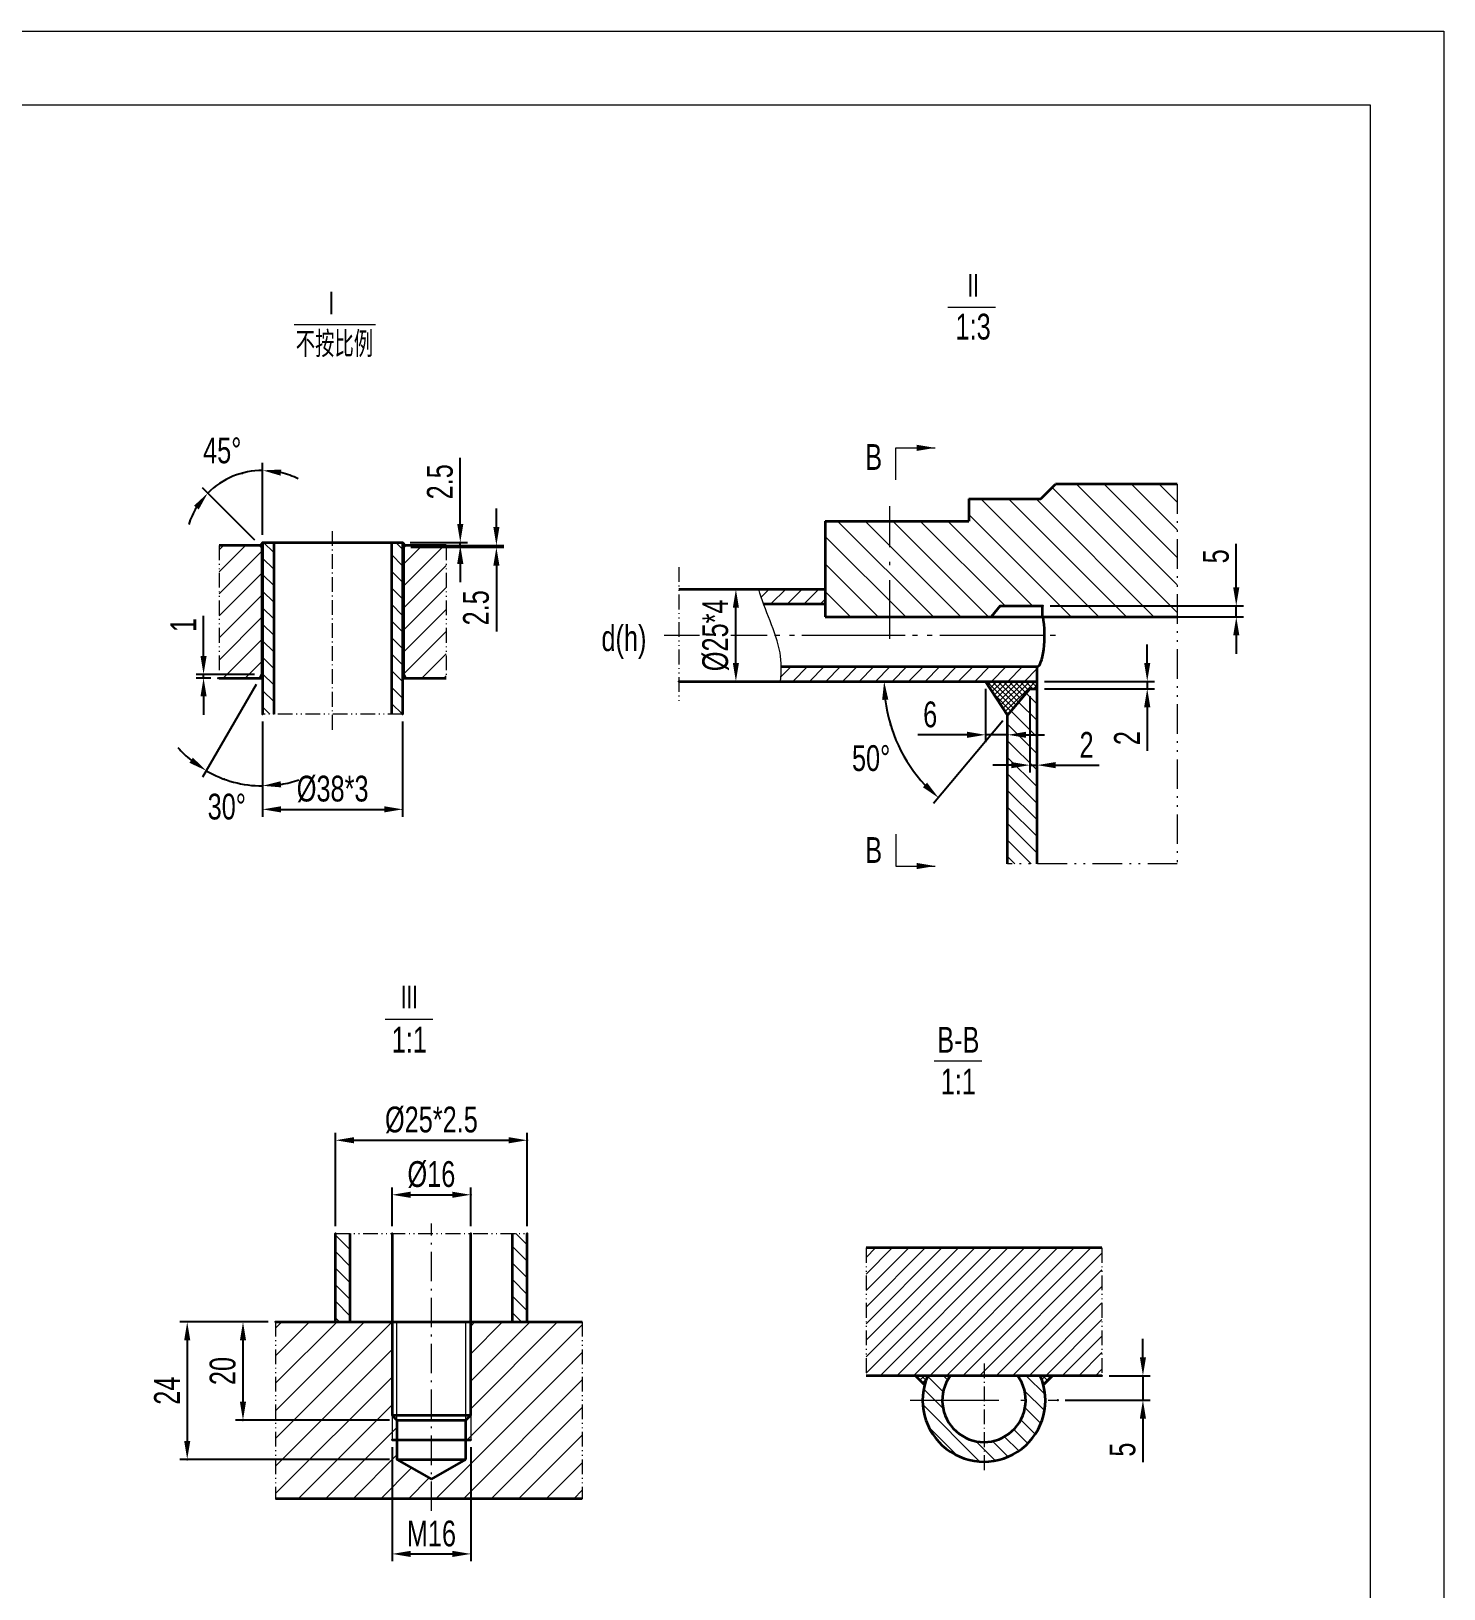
# Model space of a CAD drawing. Header units: millimetres. Extents: x -4980 to 60, y -60 to 3504.
# Drawn here: x -1090 to 60, y 2236 to 3504 of the extents above; entities that cross this region are included whole.
import ezdxf

# ---------------------------------------------------------------- set-up
doc = ezdxf.new("R2010")
doc.units = ezdxf.units.MM
doc.linetypes.add('ACAD_ISO10W100', pattern=[18.7, 12, -3, 0.7, -3])
doc.linetypes.add('ACAD_ISO12W100', pattern=[22.4, 12, -3, 0.7, -3, 0.7, -3])
for name, color, linetype, lineweight in [('中心线', 1, 'ACAD_ISO10W100', 18), ('中粗线', 4, 'Continuous', 35), ('双点划线', 3, 'ACAD_ISO12W100', 18), ('标注', 7, 'Continuous', 18), ('粗实线', 2, 'Continuous', 50), ('细实线', 7, 'Continuous', 18)]:
    doc.layers.add(name, color=color, linetype=linetype, lineweight=lineweight)
doc.styles.add('HGCAD', font='HGCAD.SHX', dxfattribs={"width": 0.75, "bigfont": 'HZTXT.SHX'})
doc.dimstyles.new('HGCAD$0', dxfattribs={"dimtxt": 3.5, "dimasz": 2.5, "dimexe": 1, "dimexo": 1, "dimgap": 1, "dimtad": 1, "dimdec": 1, "dimdsep": 46, "dimtxsty": 'HGCAD', "dimcen": 0, "dimadec": 1, "dimazin": 0, "dimtfac": 1, "dimtmove": 0, "dimatfit": 1, "dimfxl": 0, "dimarcsym": 0})
doc.dimstyles.new('HGCAD$2', dxfattribs={"dimtxt": 3.5, "dimasz": 2.5, "dimexe": 1, "dimexo": 1, "dimgap": 1, "dimtad": 2, "dimtih": 1, "dimdec": 1, "dimdsep": 46, "dimtxsty": 'HGCAD', "dimcen": 0, "dimadec": 0, "dimazin": 0, "dimtfac": 1, "dimtmove": 0, "dimatfit": 1, "dimfxl": 0, "dimarcsym": 0})
pattern_1 = [(135, (-4869.6152, -96.3848), (-0.56126601, -0.56126601), []), (225, (-4869.6152, -96.3848), (0.56126601, -0.56126601), [])]

# ---------------------------------------------------------------- blocks, each defined once
blk = doc.blocks.new('HGCAD#HGTFTK~A2Z~HGCAD图框')
at = {"layer": '细实线', "color": 7}
blk.add_lwpolyline([(10, -10), (-410, -10), (-410, 584), (10, 584)], close=True, dxfattribs=at)
at = {"layer": '细实线', "color": 2}
blk.add_lwpolyline([(0, 0), (-385, 0), (-385, 574), (0, 574)], close=True, dxfattribs=at)
blk = doc.blocks.new('*D82')
at = {"color": 0, "ltscale": 6}
for p in [(-901.7, 2947.8), (-787.7, 2947.8), (-787.7, 2870.4)]:
    blk.add_point(p, dxfattribs=at)
at = {"layer": '标注', "color": 0, "lineweight": -2, "ltscale": 6}
for p, q in [((-901.7, 2941.8), (-901.7, 2864.4)), ((-787.7, 2941.8), (-787.7, 2864.4)), ((-886.7, 2870.4), (-802.7, 2870.4))]:
    blk.add_line(p, q, dxfattribs=at)
at = {"layer": '标注', "color": 0, "ltscale": 6}
for points in [[(-886.7, 2872.9), (-886.7, 2867.9), (-901.7, 2870.4)], [(-802.7, 2872.9), (-802.7, 2867.9), (-787.7, 2870.4)]]:
    blk.add_solid(points, dxfattribs=at)
at = {"layer": '标注', "color": 0, "ltscale": 6, "insert": (-844.7, 2886.9), "char_height": 21, "attachment_point": 5, "style": 'HGCAD', "bg_fill": 3, "box_fill_scale": 1.1, "bg_fill_color": 256, "bg_fill_true_color": 13158600, "bg_fill_transparency": 887}
blk.add_mtext('%%C38*3', dxfattribs=at)
blk = doc.blocks.new('*D83')
at = {"color": 0, "ltscale": 6}
for p in [(-787.7, 3087.8), (-785.6, 3085.3), (-740.8, 3087.8)]:
    blk.add_point(p, dxfattribs=at)
at = {"layer": '标注', "color": 0, "lineweight": -2, "ltscale": 6}
for p, q in [((-740.8, 3102.8), (-740.8, 3156.5)), ((-781.7, 3087.8), (-734.8, 3087.8)), ((-779.6, 3085.3), (-734.8, 3085.3)), ((-740.8, 3085.3), (-740.8, 3087.8)), ((-740.8, 3070.3), (-740.8, 3055.3))]:
    blk.add_line(p, q, dxfattribs=at)
at = {"layer": '标注', "color": 0, "ltscale": 6}
for points in [[(-743.3, 3102.8), (-738.3, 3102.8), (-740.8, 3087.8)], [(-743.3, 3070.3), (-738.3, 3070.3), (-740.8, 3085.3)]]:
    blk.add_solid(points, dxfattribs=at)
at = {"layer": '标注', "color": 0, "ltscale": 6, "insert": (-757.3, 3137.1), "char_height": 21, "attachment_point": 5, "rotation": 90, "style": 'HGCAD', "bg_fill": 3, "box_fill_scale": 1.1, "bg_fill_color": 256, "bg_fill_true_color": 13158600, "bg_fill_transparency": 1012}
blk.add_mtext('2.5', dxfattribs=at)
blk = doc.blocks.new('*D84')
at = {"color": 0, "ltscale": 6}
for p in [(-787.1, 3083.8), (-785.6, 3085.3), (-711.4, 3085.3)]:
    blk.add_point(p, dxfattribs=at)
at = {"layer": '标注', "color": 0, "lineweight": -2, "ltscale": 6}
for p, q in [((-711.4, 3100.3), (-711.4, 3115.3)), ((-781.1, 3083.8), (-705.4, 3083.8)), ((-779.6, 3085.3), (-705.4, 3085.3)), ((-711.4, 3085.3), (-711.4, 3083.8)), ((-711.4, 3068.8), (-711.4, 3015.2))]:
    blk.add_line(p, q, dxfattribs=at)
at = {"layer": '标注', "color": 0, "ltscale": 6}
for points in [[(-713.9, 3100.3), (-708.9, 3100.3), (-711.4, 3085.3)], [(-713.9, 3068.8), (-708.9, 3068.8), (-711.4, 3083.8)]]:
    blk.add_solid(points, dxfattribs=at)
at = {"layer": '标注', "color": 0, "ltscale": 6, "insert": (-727.9, 3034.5), "char_height": 21, "attachment_point": 5, "rotation": 90, "style": 'HGCAD', "bg_fill": 3, "box_fill_scale": 1.1, "bg_fill_color": 256, "bg_fill_true_color": 13158600, "bg_fill_transparency": 1187}
blk.add_mtext('2.5', dxfattribs=at)
blk = doc.blocks.new('*D85')
at = {"color": 0, "ltscale": 6}
for p in [(-903.8, 3085.3), (-902.3, 3083.8), (-901.7, 3087.8), (-901.7, 2947.8)]:
    blk.add_point(p, dxfattribs=at)
at = {"layer": '标注', "color": 0, "lineweight": -2, "ltscale": 6}
for p, q in [((-901.7, 3093.8), (-901.7, 3152.4)), ((-908, 3089.5), (-950.6, 3132.1))]:
    blk.add_line(p, q, dxfattribs=at)
for start, end in [(90, 135), (62.7378, 76.3689), (148.6311, 162.2622)]:
    blk.add_arc((-901.7, 3083.2), 63.2, start, end, dxfattribs=at)
at = {"layer": '标注', "color": 0, "ltscale": 6}
for points in [[(-887.1, 3142.1), (-886.5, 3147.1), (-901.7, 3146.4)], [(-957.6, 3117.6), (-953.7, 3114.6), (-946.4, 3127.9)]]:
    blk.add_solid(points, dxfattribs=at)
at = {"layer": '标注', "color": 0, "ltscale": 6, "insert": (-934.6, 3162.5), "char_height": 21, "attachment_point": 5, "style": 'HGCAD', "bg_fill": 3, "box_fill_scale": 1.1, "bg_fill_color": 256, "bg_fill_true_color": 13158600, "bg_fill_transparency": 1102}
blk.add_mtext('45°', dxfattribs=at)
at = {"color": 0, "ltscale": 6}
blk.add_point((-918.1, 3144.2), dxfattribs=at)
blk = doc.blocks.new('*D86')
at = {"color": 0, "ltscale": 6}
for p in [(-901.7, 3087.8), (-904, 2977.3), (-902.3, 2980.3), (-901.7, 2947.8), (-933.1, 2895.1)]:
    blk.add_point(p, dxfattribs=at)
at = {"layer": '标注', "color": 0, "lineweight": -2, "ltscale": 6}
for p, q in [((-907, 2972.1), (-950.6, 2896.7)), ((-901.7, 2941.8), (-901.7, 2883.6))]:
    blk.add_line(p, q, dxfattribs=at)
for start, end in [(221.2494, 230.6247), (240, 270), (279.3753, 288.7506)]:
    blk.add_arc((-901.7, 2981.3), 91.8, start, end, dxfattribs=at)
at = {"layer": '标注', "color": 0, "ltscale": 6}
for points in [[(-958.5, 2912.5), (-961.3, 2908.3), (-947.6, 2901.9)], [(-886.6, 2888.3), (-887, 2893.3), (-901.7, 2889.6)]]:
    blk.add_solid(points, dxfattribs=at)
at = {"layer": '标注', "color": 0, "ltscale": 6, "insert": (-930.9, 2872.5), "char_height": 21, "attachment_point": 5, "style": 'HGCAD', "bg_fill": 3, "box_fill_scale": 1.1, "bg_fill_color": 256, "bg_fill_true_color": 13158600, "bg_fill_transparency": 152}
blk.add_mtext('30°', dxfattribs=at)
blk = doc.blocks.new('*D87')
at = {"color": 0, "ltscale": 6}
for p in [(-949.8, 2977.3), (-938, 2977.3), (-902.3, 2980.3)]:
    blk.add_point(p, dxfattribs=at)
at = {"layer": '标注', "color": 0, "lineweight": -2, "ltscale": 6}
for p, q in [((-949.8, 2995.3), (-949.8, 3028.1)), ((-908.3, 2980.3), (-955.8, 2980.3)), ((-944, 2977.3), (-955.8, 2977.3)), ((-949.8, 2977.3), (-949.8, 2980.3)), ((-949.8, 2962.3), (-949.8, 2947.3))]:
    blk.add_line(p, q, dxfattribs=at)
at = {"layer": '标注', "color": 0, "ltscale": 6}
for points in [[(-952.3, 2995.3), (-947.3, 2995.3), (-949.8, 2980.3)], [(-952.3, 2962.3), (-947.3, 2962.3), (-949.8, 2977.3)]]:
    blk.add_solid(points, dxfattribs=at)
at = {"layer": '标注', "color": 0, "ltscale": 6, "insert": (-966.3, 3020.5), "char_height": 21, "attachment_point": 5, "rotation": 90, "style": 'HGCAD', "bg_fill": 3, "box_fill_scale": 1.1, "bg_fill_color": 256, "bg_fill_true_color": 13158600, "bg_fill_transparency": 1207}
blk.add_mtext('1', dxfattribs=at)
blk = doc.blocks.new('*D88')
at = {"layer": '标注', "color": 0, "lineweight": -2, "ltscale": 6}
for p, q in [((-517.9, 3049.6), (-510.4, 3049.6)), ((-516.4, 2989.6), (-516.4, 3034.6)), ((-517.9, 2974.6), (-510.4, 2974.6))]:
    blk.add_line(p, q, dxfattribs=at)
at = {"layer": '标注', "color": 0, "ltscale": 6}
for points in [[(-518.9, 3034.6), (-513.9, 3034.6), (-516.4, 3049.6)], [(-518.9, 2989.6), (-513.9, 2989.6), (-516.4, 2974.6)]]:
    blk.add_solid(points, dxfattribs=at)
at = {"layer": '标注', "color": 0, "ltscale": 6, "insert": (-532.9, 3012.1), "char_height": 21, "attachment_point": 5, "rotation": 90, "style": 'HGCAD', "bg_fill": 3, "box_fill_scale": 1.1, "bg_fill_color": 256, "bg_fill_true_color": 13158600, "bg_fill_transparency": 982}
blk.add_mtext('%%C25*4', dxfattribs=at)
at = {"color": 0, "ltscale": 6}
for p in [(-523.9, 3049.6), (-516.4, 3049.6), (-523.9, 2974.6)]:
    blk.add_point(p, dxfattribs=at)
blk = doc.blocks.new('*D89')
at = {"color": 0, "ltscale": 6}
for p in [(-562.9, 2974.6), (-277.1, 2968.6), (-271.1, 2974.6), (-295.1, 2947.2), (-390.5, 2939.2)]:
    blk.add_point(p, dxfattribs=at)
at = {"layer": '标注', "color": 0, "lineweight": -2, "ltscale": 6}
blk.add_line((-299, 2942.6), (-355.4, 2875.3), dxfattribs=at)
blk.add_arc((-272.1, 2974.6), 123.6, 186.9572, 223.0428, dxfattribs=at)
at = {"layer": '标注', "color": 0, "ltscale": 6}
for points in [[(-397.3, 2959.5), (-392.3, 2959.8), (-395.7, 2974.6)], [(-360.7, 2892.1), (-364.2, 2888.4), (-351.5, 2879.9)]]:
    blk.add_solid(points, dxfattribs=at)
at = {"layer": '标注', "color": 0, "ltscale": 6, "insert": (-406.3, 2912), "char_height": 21, "attachment_point": 5, "style": 'HGCAD', "bg_fill": 3, "box_fill_scale": 1.1, "bg_fill_color": 256, "bg_fill_true_color": 13158600, "bg_fill_transparency": 1352}
blk.add_mtext('50°', dxfattribs=at)
blk = doc.blocks.new('*D90')
at = {"color": 0, "ltscale": 6}
for p in [(-313.1, 2974.6), (-295.1, 2931.2), (-295.1, 2931.1)]:
    blk.add_point(p, dxfattribs=at)
at = {"layer": '标注', "color": 0, "lineweight": -2, "ltscale": 6}
for p, q in [((-313.1, 2968.6), (-313.1, 2925.1)), ((-328.1, 2931.1), (-368.2, 2931.1)), ((-295.1, 2931.1), (-313.1, 2931.1)), ((-280.1, 2931.1), (-265.1, 2931.1)), ((-295.1, 2925.2), (-295.1, 2925.1))]:
    blk.add_line(p, q, dxfattribs=at)
at = {"layer": '标注', "color": 0, "ltscale": 6}
for points in [[(-328.1, 2933.6), (-328.1, 2928.6), (-313.1, 2931.1)], [(-280.1, 2933.6), (-280.1, 2928.6), (-295.1, 2931.1)]]:
    blk.add_solid(points, dxfattribs=at)
at = {"layer": '标注', "color": 0, "ltscale": 6, "insert": (-358.2, 2947.6), "char_height": 21, "attachment_point": 5, "style": 'HGCAD', "bg_fill": 3, "box_fill_scale": 1.1, "bg_fill_color": 256, "bg_fill_true_color": 13158600, "bg_fill_transparency": 972}
blk.add_mtext('6', dxfattribs=at)
blk = doc.blocks.new('*D91')
at = {"color": 0, "ltscale": 6}
for p in [(-266.6, 3036.1), (-109, 3036.1), (-266.3, 3027.1)]:
    blk.add_point(p, dxfattribs=at)
at = {"layer": '标注', "color": 0, "lineweight": -2, "ltscale": 6}
for p, q in [((-109, 3051.1), (-109, 3086.6)), ((-260.6, 3036.1), (-103, 3036.1)), ((-109, 3027.1), (-109, 3036.1)), ((-260.3, 3027.1), (-103, 3027.1)), ((-109, 3012.1), (-109, 2997.1))]:
    blk.add_line(p, q, dxfattribs=at)
at = {"layer": '标注', "color": 0, "ltscale": 6}
for points in [[(-111.5, 3051.1), (-106.5, 3051.1), (-109, 3036.1)], [(-111.5, 3012.1), (-106.5, 3012.1), (-109, 3027.1)]]:
    blk.add_solid(points, dxfattribs=at)
at = {"layer": '标注', "color": 0, "ltscale": 6, "insert": (-125.5, 3076.4), "char_height": 21, "attachment_point": 5, "rotation": 90, "style": 'HGCAD', "bg_fill": 3, "box_fill_scale": 1.1, "bg_fill_color": 256, "bg_fill_true_color": 13158600, "bg_fill_transparency": 872}
blk.add_mtext('5', dxfattribs=at)
blk = doc.blocks.new('*D92')
at = {"color": 0, "ltscale": 6}
for p in [(-277.1, 2968.6), (-271.1, 2968.6), (-271.1, 2906.4)]:
    blk.add_point(p, dxfattribs=at)
at = {"layer": '标注', "color": 0, "lineweight": -2, "ltscale": 6}
for p, q in [((-277.1, 2962.6), (-277.1, 2900.4)), ((-271.1, 2962.6), (-271.1, 2900.4)), ((-292.1, 2906.4), (-307.1, 2906.4)), ((-277.1, 2906.4), (-271.1, 2906.4)), ((-256.1, 2906.4), (-220.6, 2906.4))]:
    blk.add_line(p, q, dxfattribs=at)
at = {"layer": '标注', "color": 0, "ltscale": 6}
for points in [[(-292.1, 2908.9), (-292.1, 2903.9), (-277.1, 2906.4)], [(-256.1, 2908.9), (-256.1, 2903.9), (-271.1, 2906.4)]]:
    blk.add_solid(points, dxfattribs=at)
at = {"layer": '标注', "color": 0, "ltscale": 6, "insert": (-230.9, 2922.9), "char_height": 21, "attachment_point": 5, "style": 'HGCAD', "bg_fill": 3, "box_fill_scale": 1.1, "bg_fill_color": 256, "bg_fill_true_color": 13158600, "bg_fill_transparency": 872}
blk.add_mtext('2', dxfattribs=at)
blk = doc.blocks.new('*D93')
at = {"color": 0, "ltscale": 6}
for p in [(-271.1, 2974.6), (-271.1, 2968.6), (-181.5, 2968.6)]:
    blk.add_point(p, dxfattribs=at)
at = {"layer": '标注', "color": 0, "lineweight": -2, "ltscale": 6}
for p, q in [((-181.5, 2989.6), (-181.5, 3004.6)), ((-265.1, 2974.6), (-175.5, 2974.6)), ((-265.1, 2968.6), (-175.5, 2968.6)), ((-181.5, 2974.6), (-181.5, 2968.6)), ((-181.5, 2953.6), (-181.5, 2918.1))]:
    blk.add_line(p, q, dxfattribs=at)
at = {"layer": '标注', "color": 0, "ltscale": 6}
for points in [[(-184, 2989.6), (-179, 2989.6), (-181.5, 2974.6)], [(-184, 2953.6), (-179, 2953.6), (-181.5, 2968.6)]]:
    blk.add_solid(points, dxfattribs=at)
at = {"layer": '标注', "color": 0, "ltscale": 6, "insert": (-198, 2928.4), "char_height": 21, "attachment_point": 5, "rotation": 90, "style": 'HGCAD', "bg_fill": 3, "box_fill_scale": 1.1, "bg_fill_color": 256, "bg_fill_true_color": 13158600, "bg_fill_transparency": 767}
blk.add_mtext('2', dxfattribs=at)
blk = doc.blocks.new('*D94')
at = {"color": 0, "ltscale": 6}
for p in [(-686.3, 2601), (-842.3, 2525.1), (-686.3, 2525.1)]:
    blk.add_point(p, dxfattribs=at)
at = {"layer": '标注', "color": 0, "lineweight": -2, "ltscale": 6}
for p, q in [((-842.3, 2531.1), (-842.3, 2607)), ((-827.3, 2601), (-701.3, 2601)), ((-686.3, 2531.1), (-686.3, 2607))]:
    blk.add_line(p, q, dxfattribs=at)
at = {"layer": '标注', "color": 0, "ltscale": 6}
for points in [[(-827.3, 2603.5), (-827.3, 2598.5), (-842.3, 2601)], [(-701.3, 2603.5), (-701.3, 2598.5), (-686.3, 2601)]]:
    blk.add_solid(points, dxfattribs=at)
at = {"layer": '标注', "color": 0, "ltscale": 6, "insert": (-764.3, 2617.5), "char_height": 21, "attachment_point": 5, "style": 'HGCAD', "bg_fill": 3, "box_fill_scale": 1.1, "bg_fill_color": 256, "bg_fill_true_color": 13158600, "bg_fill_transparency": 1437}
blk.add_mtext('%%C25*2.5', dxfattribs=at)
blk = doc.blocks.new('*D95')
at = {"color": 0, "ltscale": 6}
for p in [(-732.3, 2556.6), (-796.3, 2525.1), (-732.3, 2525.1)]:
    blk.add_point(p, dxfattribs=at)
at = {"layer": '标注', "color": 0, "lineweight": -2, "ltscale": 6}
for p, q in [((-796.3, 2531.1), (-796.3, 2562.6)), ((-732.3, 2531.1), (-732.3, 2562.6)), ((-781.3, 2556.6), (-747.3, 2556.6))]:
    blk.add_line(p, q, dxfattribs=at)
at = {"layer": '标注', "color": 0, "ltscale": 6}
for points in [[(-781.3, 2559.1), (-781.3, 2554.1), (-796.3, 2556.6)], [(-747.3, 2559.1), (-747.3, 2554.1), (-732.3, 2556.6)]]:
    blk.add_solid(points, dxfattribs=at)
at = {"layer": '标注', "color": 0, "ltscale": 6, "insert": (-764.3, 2573.1), "char_height": 21, "attachment_point": 5, "style": 'HGCAD', "bg_fill": 3, "box_fill_scale": 1.1, "bg_fill_color": 256, "bg_fill_true_color": 13158600, "bg_fill_transparency": 1007}
blk.add_mtext('%%C16', dxfattribs=at)
blk = doc.blocks.new('*D96')
at = {"color": 0, "ltscale": 6}
for p in [(-891.2, 2453.1), (-917.7, 2373.1), (-792.3, 2373.1)]:
    blk.add_point(p, dxfattribs=at)
at = {"layer": '标注', "color": 0, "lineweight": -2, "ltscale": 6}
for p, q in [((-897.2, 2453.1), (-923.7, 2453.1)), ((-917.7, 2438.1), (-917.7, 2388.1)), ((-798.3, 2373.1), (-923.7, 2373.1))]:
    blk.add_line(p, q, dxfattribs=at)
at = {"layer": '标注', "color": 0, "ltscale": 6}
for points in [[(-920.2, 2438.1), (-915.2, 2438.1), (-917.7, 2453.1)], [(-920.2, 2388.1), (-915.2, 2388.1), (-917.7, 2373.1)]]:
    blk.add_solid(points, dxfattribs=at)
at = {"layer": '标注', "color": 0, "ltscale": 6, "insert": (-934.2, 2413.1), "char_height": 21, "attachment_point": 5, "rotation": 90, "style": 'HGCAD', "bg_fill": 3, "box_fill_scale": 1.1, "bg_fill_color": 256, "bg_fill_true_color": 13158600, "bg_fill_transparency": 42}
blk.add_mtext('20', dxfattribs=at)
blk = doc.blocks.new('*D97')
at = {"color": 0, "ltscale": 6}
for p in [(-891.2, 2453.1), (-963.1, 2341.1), (-792.3, 2341.1)]:
    blk.add_point(p, dxfattribs=at)
at = {"layer": '标注', "color": 0, "lineweight": -2, "ltscale": 6}
for p, q in [((-897.2, 2453.1), (-969.1, 2453.1)), ((-963.1, 2438.1), (-963.1, 2356.1)), ((-798.3, 2341.1), (-969.1, 2341.1))]:
    blk.add_line(p, q, dxfattribs=at)
at = {"layer": '标注', "color": 0, "ltscale": 6}
for points in [[(-965.6, 2438.1), (-960.6, 2438.1), (-963.1, 2453.1)], [(-965.6, 2356.1), (-960.6, 2356.1), (-963.1, 2341.1)]]:
    blk.add_solid(points, dxfattribs=at)
at = {"layer": '标注', "color": 0, "ltscale": 6, "insert": (-979.6, 2397.1), "char_height": 21, "attachment_point": 5, "rotation": 90, "style": 'HGCAD', "bg_fill": 3, "box_fill_scale": 1.1, "bg_fill_color": 256, "bg_fill_true_color": 13158600, "bg_fill_transparency": 1402}
blk.add_mtext('24', dxfattribs=at)
blk = doc.blocks.new('*D98')
at = {"color": 0, "ltscale": 6}
for p in [(-796.3, 2357.1), (-732.3, 2357.1), (-732.3, 2264.2)]:
    blk.add_point(p, dxfattribs=at)
at = {"layer": '标注', "color": 0, "lineweight": -2, "ltscale": 6}
for p, q in [((-796.3, 2351.1), (-796.3, 2258.2)), ((-732.3, 2351.1), (-732.3, 2258.2)), ((-781.3, 2264.2), (-747.3, 2264.2))]:
    blk.add_line(p, q, dxfattribs=at)
at = {"layer": '标注', "color": 0, "ltscale": 6}
for points in [[(-781.3, 2266.7), (-781.3, 2261.7), (-796.3, 2264.2)], [(-747.3, 2266.7), (-747.3, 2261.7), (-732.3, 2264.2)]]:
    blk.add_solid(points, dxfattribs=at)
at = {"layer": '标注', "color": 0, "ltscale": 6, "insert": (-764.3, 2280.7), "char_height": 21, "attachment_point": 5, "style": 'HGCAD', "bg_fill": 3, "box_fill_scale": 1.1, "bg_fill_color": 256, "bg_fill_true_color": 13158600, "bg_fill_transparency": 117}
blk.add_mtext('M16', dxfattribs=at)
blk = doc.blocks.new('*D99')
at = {"color": 0, "ltscale": 6}
for p in [(-218.4, 2409.3), (-254.4, 2389.3), (-185, 2389.3)]:
    blk.add_point(p, dxfattribs=at)
at = {"layer": '标注', "color": 0, "lineweight": -2, "ltscale": 6}
for p, q in [((-185, 2424.3), (-185, 2439.3)), ((-212.4, 2409.3), (-179, 2409.3)), ((-185, 2409.3), (-185, 2389.3)), ((-248.4, 2389.3), (-179, 2389.3)), ((-185, 2374.3), (-185, 2338.8))]:
    blk.add_line(p, q, dxfattribs=at)
at = {"layer": '标注', "color": 0, "ltscale": 6}
for points in [[(-187.5, 2424.3), (-182.5, 2424.3), (-185, 2409.3)], [(-187.5, 2374.3), (-182.5, 2374.3), (-185, 2389.3)]]:
    blk.add_solid(points, dxfattribs=at)
at = {"layer": '标注', "color": 0, "ltscale": 6, "insert": (-201.5, 2349.1), "char_height": 21, "attachment_point": 5, "rotation": 90, "style": 'HGCAD', "bg_fill": 3, "box_fill_scale": 1.1, "bg_fill_color": 256, "bg_fill_true_color": 13158600, "bg_fill_transparency": 572}
blk.add_mtext('5', dxfattribs=at)

msp = doc.modelspace()

# ---------------------------------------------------------------- hatches: boundary and pattern name
at = {"layer": '细实线', "ltscale": 6}
h = msp.add_hatch(dxfattribs=at)
h.set_pattern_fill('ANSI31', color=5, scale=5, angle=90, style=0)
h.set_pattern_definition([(135, (-4980, -94), (-11.22532, -11.22532), [])])
h.paths.add_polyline_path([(-391.13, 3105.13), (-443.63, 3105.13), (-443.63, 3027.13), (-391.13, 3027.13)])
h.paths.add_polyline_path([(-308.68, 3027.13), (-301.13, 3036.13), (-266.63, 3036.13), (-266.63, 3027.13), (-157.13, 3027.13), (-157.13, 3135.13), (-256.13, 3135.13), (-268.13, 3123.13), (-326.63, 3123.13), (-326.63, 3105.13), (-391.13, 3105.13), (-391.13, 3027.13)])
h = msp.add_hatch(dxfattribs=at)
h.set_pattern_fill('ANSI31', color=5, scale=4, style=0)
h.set_pattern_definition([(45, (-4869.615, -96.385), (-8.980256, 8.980256), [])])
h.paths.add_polyline_path([(-902.3, 3083.8), (-903.8, 3085.3), (-937.09, 3085.3), (-937.09, 2977.3), (-904.04, 2977.3), (-902.3, 2980.3)])
h.paths.add_polyline_path([(-752.32, 3085.3), (-785.6, 3085.3), (-787.1, 3083.8), (-787.1, 2980.3), (-785.37, 2977.3), (-752.32, 2977.3)])
h = msp.add_hatch(dxfattribs=at)
h.set_pattern_fill('ANSI37', color=5, scale=0.25, angle=90, style=0)
h.set_pattern_definition(pattern_1)
h.paths.add_polyline_path([(-903.8, 3085.3), (-902.3, 3083.8), (-901.7, 3083.8), (-901.7, 3087.8)])
h.paths.add_polyline_path([(-787.7, 3087.8), (-787.7, 3083.8), (-787.1, 3083.8), (-785.6, 3085.3)])
h = msp.add_hatch(dxfattribs=at)
h.set_pattern_fill('ANSI31', color=5, scale=3, angle=90, style=0)
h.set_pattern_definition([(135, (-4869.615, -96.385), (-6.735192, -6.735192), [])])
h.paths.add_polyline_path([(-796.7, 2947.8), (-787.7, 2947.8), (-787.7, 3087.8), (-796.7, 3087.8)])
h.paths.add_polyline_path([(-901.7, 3087.8), (-901.7, 2947.8), (-892.7, 2947.8), (-892.7, 3087.8)])
h = msp.add_hatch(dxfattribs=at)
h.set_pattern_fill('ANSI31', color=5, scale=3, style=0)
h.set_pattern_definition([(45, (-4980, -94), (-6.735192, 6.735192), [])])
edge = h.paths.add_edge_path()
edge.add_line((-443.63, 3049.63), (-497.78, 3049.63))
edge.add_spline(control_points=[(-497.78, 3049.63), (-496.71, 3045.66), (-495.36, 3041.66), (-493.87, 3037.63)], knot_values=[39.7840727, 39.7840727, 39.7840727, 39.7840727, 43.8832097, 43.8832097, 43.8832097, 43.8832097], degree=3, periodic=0)
edge.add_line((-493.87, 3037.63), (-443.63, 3037.63))
edge.add_line((-443.63, 3037.63), (-443.63, 3049.63))
edge = h.paths.add_edge_path()
edge.add_line((-271.13, 2986.63), (-479.45, 2986.63))
edge.add_spline(control_points=[(-479.45, 2986.63), (-479.4, 2982.62), (-479.66, 2978.62), (-480.19, 2974.63)], knot_values=[18.5454277, 18.5454277, 18.5454277, 18.5454277, 22.6222509, 22.6222509, 22.6222509, 22.6222509], degree=3, periodic=0)
edge.add_line((-480.19, 2974.63), (-271.13, 2974.63))
edge.add_line((-271.13, 2974.63), (-271.13, 2986.63))
h = msp.add_hatch(dxfattribs=at)
h.set_pattern_fill('ANSI37', color=5, scale=0.25, angle=90, style=0)
h.set_pattern_definition(pattern_1)
h.paths.add_polyline_path([(-904.04, 2977.3), (-901.7, 2977.3), (-901.7, 2980.3), (-902.3, 2980.3)])
h.paths.add_polyline_path([(-787.7, 2980.3), (-787.7, 2977.3), (-785.37, 2977.3), (-787.1, 2980.3)])
h = msp.add_hatch(dxfattribs=at)
h.set_pattern_fill('ANSI37', color=5, style=0)
h.set_pattern_definition([(45, (-4980, -94), (-2.245064, 2.245064), []), (135, (-4980, -94), (-2.245064, -2.245064), [])])
h.paths.add_polyline_path([(-271.13, 2974.63), (-313.13, 2974.63), (-295.13, 2947.18), (-277.13, 2968.63), (-271.13, 2968.63)])
h = msp.add_hatch(dxfattribs=at)
h.set_pattern_fill('ANSI31', color=5, scale=3, angle=90, style=0)
h.set_pattern_definition([(135, (-4980, -94), (-6.735192, -6.735192), [])])
h.paths.add_polyline_path([(-271.13, 2968.63), (-277.13, 2968.63), (-295.13, 2947.18), (-295.13, 2826.13), (-271.13, 2826.13)])
h = msp.add_hatch(dxfattribs=at)
h.set_pattern_fill('ANSI31', color=5, scale=3, angle=90, style=0)
h.set_pattern_definition([(135, (-4861, -85), (-6.735192, -6.735192), [])])
h.paths.add_polyline_path([(-698.33, 2453.14), (-686.33, 2453.14), (-686.33, 2525.14), (-698.33, 2525.14)])
h.paths.add_polyline_path([(-842.33, 2453.14), (-830.33, 2453.14), (-830.33, 2525.14), (-842.33, 2525.14)])
h = msp.add_hatch(dxfattribs=at)
h.set_pattern_fill('ANSI31', color=5, scale=3, style=0)
h.set_pattern_definition([(45, (-4980, -57), (-6.735192, 6.735192), [])])
h.paths.add_polyline_path([(-410.39, 2513.29), (-410.39, 2409.29), (-218.39, 2409.29), (-218.39, 2513.29)])
h = msp.add_hatch(dxfattribs=at)
h.set_pattern_fill('ANSI31', color=5, scale=5, style=0)
h.set_pattern_definition([(45, (-4861, -85), (-11.22532, 11.22532), [])])
h.paths.add_polyline_path([(-641.48, 2453.14), (-732.33, 2453.14), (-732.33, 2377.14), (-732.33, 2357.14), (-736.33, 2357.14), (-736.33, 2341.14), (-764.33, 2324.97), (-764.33, 2309.14), (-641.48, 2309.14)])
h.paths.add_polyline_path([(-796.33, 2453.14), (-891.17, 2453.14), (-891.17, 2309.14), (-764.33, 2309.14), (-764.33, 2324.97), (-792.33, 2341.14), (-792.33, 2357.14), (-796.33, 2357.14), (-796.33, 2377.14)])
h.paths.add_polyline_path([(-792.33, 2373.14), (-796.33, 2377.14), (-796.33, 2357.14), (-792.33, 2357.14)], flags=17)
h.paths.add_polyline_path([(-732.33, 2377.14), (-736.33, 2373.14), (-736.33, 2357.14), (-732.33, 2357.14)], flags=17)
h = msp.add_hatch(dxfattribs=at)
h.set_pattern_fill('ANSI37', color=5, style=0)
h.set_pattern_definition([(45, (-4980, -57), (-2.245064, 2.245064), []), (135, (-4980, -57), (-2.245064, -2.245064), [])])
h.paths.add_polyline_path([(-360.22, 2409.29), (-370.22, 2409.29), (-362.78, 2401.86, -0.0393745)])
h.paths.add_polyline_path([(-258.56, 2409.29), (-268.56, 2409.29, -0.0393745), (-265.99, 2401.86)])
h = msp.add_hatch(dxfattribs=at)
h.set_pattern_fill('ANSI31', color=5, scale=3, angle=90, style=0)
h.set_pattern_definition([(135, (-4980, -57), (-6.735192, -6.735192), [])])
h.paths.add_polyline_path([(-268.56, 2409.29), (-286.89, 2409.29, -0.158527), (-280.39, 2389.29), (-264.39, 2389.29, 0.1032437)])
h.paths.add_polyline_path([(-264.39, 2389.29), (-280.39, 2389.29, -0.4142136), (-314.39, 2355.29), (-314.39, 2339.29, 0.4142136)])
h.paths.add_polyline_path([(-348.39, 2389.29), (-364.39, 2389.29, 0.4142136), (-314.39, 2339.29), (-314.39, 2355.29, -0.4142136)])
h.paths.add_polyline_path([(-341.88, 2409.29), (-360.22, 2409.29, 0.1032437), (-364.39, 2389.29), (-348.39, 2389.29, -0.158527)])

# ---------------------------------------------------------------- linework, layer by layer
at = {"layer": '中心线', "ltscale": 4}
msp.add_line((-391.13, 3009.13), (-391.13, 3117.13), dxfattribs=at)
at = {"layer": '中心线'}
for p, q in [((-844.7, 2935.27), (-844.7, 3097.3)), ((-314.39, 2419.29), (-314.39, 2331.29))]:
    msp.add_line(p, q, dxfattribs=at)
at = {"layer": '中心线', "ltscale": 6}
for p, q in [((-574.87, 3012.13), (-256.13, 3012.13)), ((-562.87, 3012.13), (-256.13, 3012.13)), ((-374.39, 2389.29), (-254.39, 2389.29))]:
    msp.add_line(p, q, dxfattribs=at)
at = {"layer": '中心线', "color": 1, "linetype": 'ACAD_ISO10W100', "ltscale": 6}
msp.add_line((-562.87, 3012.13), (-458.65, 3012.13), dxfattribs=at)
at = {"layer": '中心线', "ltscale": 2}
msp.add_line((-764.33, 2299.14), (-764.33, 2533.14), dxfattribs=at)
at = {"layer": '中粗线', "ltscale": 4}
for p, q in [((-268.13, 3123.13), (-256.13, 3135.13)), ((-157.13, 3135.13), (-256.13, 3135.13)), ((-326.63, 3123.13), (-268.13, 3123.13)), ((-326.63, 3123.13), (-326.63, 3105.13)), ((-443.63, 3105.13), (-443.63, 3027.13)), ((-443.63, 3105.13), (-326.63, 3105.13)), ((-903.8, 3085.3), (-937.09, 3085.3)), ((-752.32, 3085.3), (-785.6, 3085.3)), ((-301.13, 3036.13), (-308.68, 3027.13)), ((-301.13, 3036.13), (-266.63, 3036.13)), ((-266.63, 3027.13), (-266.63, 3036.13)), ((-443.63, 3027.13), (-157.13, 3027.13)), ((-331.13, 3027.13), (-331.13, 3027.13)), ((-937.09, 2977.3), (-901.7, 2977.3)), ((-787.7, 2977.3), (-752.32, 2977.3)), ((-891.17, 2453.14), (-641.48, 2453.14)), ((-641.48, 2309.14), (-891.17, 2309.14))]:
    msp.add_line(p, q, dxfattribs=at)
at = {"layer": '中粗线', "ltscale": 6}
for p, q in [((-901.7, 3087.8), (-903.8, 3085.3)), ((-902.3, 3083.8), (-903.8, 3085.3)), ((-902.3, 3083.8), (-902.3, 2980.3)), ((-902.3, 3083.8), (-901.7, 3083.8)), ((-901.7, 3087.8), (-901.7, 2947.8)), ((-901.7, 3087.8), (-787.7, 3087.8)), ((-892.7, 3087.8), (-892.7, 2947.8)), ((-796.7, 3087.8), (-796.7, 2947.8)), ((-787.7, 3087.8), (-787.7, 2947.8)), ((-787.7, 3087.8), (-785.6, 3085.3)), ((-787.1, 3083.8), (-787.7, 3083.8)), ((-787.1, 3083.8), (-785.6, 3085.3)), ((-787.1, 3083.8), (-787.1, 2980.3)), ((-562.87, 3049.63), (-443.63, 3049.63)), ((-493.87, 3037.63), (-443.63, 3037.63)), ((-479.45, 2986.63), (-271.13, 2986.63)), ((-271.13, 2826.13), (-271.13, 2986.63)), ((-902.3, 2980.3), (-904.04, 2977.3)), ((-902.3, 2980.3), (-901.7, 2980.3)), ((-787.1, 2980.3), (-787.7, 2980.3)), ((-787.1, 2980.3), (-785.37, 2977.3)), ((-562.87, 2974.63), (-271.13, 2974.63)), ((-313.13, 2974.63), (-295.13, 2947.18)), ((-277.13, 2968.63), (-295.13, 2947.18)), ((-277.13, 2968.63), (-271.13, 2968.63)), ((-295.13, 2826.13), (-295.13, 2947.18)), ((-842.33, 2453.14), (-842.33, 2525.14)), ((-830.33, 2453.14), (-830.33, 2525.14)), ((-796.33, 2525.14), (-796.33, 2377.14)), ((-732.33, 2377.14), (-732.33, 2525.14)), ((-698.33, 2453.14), (-698.33, 2525.14)), ((-686.33, 2453.14), (-686.33, 2525.14)), ((-218.39, 2513.29), (-410.39, 2513.29)), ((-218.39, 2409.29), (-410.39, 2409.29)), ((-370.22, 2409.29), (-362.78, 2401.86)), ((-258.56, 2409.29), (-265.99, 2401.86)), ((-792.33, 2373.14), (-796.33, 2377.14)), ((-796.33, 2377.14), (-732.33, 2377.14)), ((-792.33, 2373.14), (-792.33, 2341.14)), ((-792.33, 2373.14), (-736.33, 2373.14)), ((-732.33, 2377.14), (-736.33, 2373.14)), ((-736.33, 2341.14), (-736.33, 2373.14)), ((-796.33, 2357.14), (-732.33, 2357.14)), ((-792.33, 2341.14), (-736.33, 2341.14)), ((-792.33, 2341.14), (-764.33, 2324.97)), ((-764.33, 2324.97), (-736.33, 2341.14))]:
    msp.add_line(p, q, dxfattribs=at)
for radius, start, end in [(50, 156.42182, 23.57818), (34, 143.96812, 36.03188)]:
    msp.add_arc((-314.39, 2389.29), radius, start, end, dxfattribs=at)
msp.add_ellipse((-271.13, 3012.13), major_axis=(0, -25.5), ratio=0.2352941, start_param=0, end_param=2.1996713, dxfattribs=at)
at = {"layer": '双点划线', "ltscale": 2}
for p, q in [((-157.13, 3135.13), (-157.13, 2826.13)), ((-157.13, 2826.13), (-295.13, 2826.13))]:
    msp.add_line(p, q, dxfattribs=at)
at = {"layer": '双点划线'}
for p, q in [((-937.09, 3085.3), (-937.09, 2977.3)), ((-752.32, 3085.3), (-752.32, 2977.3)), ((-562.87, 3067.63), (-562.87, 2956.63)), ((-787.7, 2947.8), (-901.7, 2947.8)), ((-842.33, 2525.14), (-686.33, 2525.14)), ((-410.39, 2513.29), (-410.39, 2409.29)), ((-218.39, 2513.29), (-218.39, 2409.29)), ((-891.17, 2453.14), (-891.17, 2309.14)), ((-641.48, 2453.14), (-641.48, 2309.14))]:
    msp.add_line(p, q, dxfattribs=at)
at = {"layer": '标注', "color": 3, "ltscale": 6}
for p, q in [((-386.13, 3138.74), (-386.13, 3164.74)), ((-386.13, 3164.74), (-354.13, 3164.74)), ((-386.13, 2850.25), (-386.13, 2824.25)), ((-386.13, 2824.25), (-354.13, 2824.25))]:
    msp.add_line(p, q, dxfattribs=at)
for points in [[(-369.13, 3162.24), (-369.13, 3167.24), (-354.13, 3164.74)], [(-369.13, 2826.75), (-369.13, 2821.75), (-354.13, 2824.25)]]:
    msp.add_solid(points, dxfattribs=at)
at = {"layer": '细实线', "color": 6, "ltscale": 6}
for p, q in [((-792.33, 2373.14), (-792.33, 2453.14)), ((-736.33, 2373.14), (-736.33, 2453.14)), ((-796.33, 2377.14), (-796.33, 2357.14)), ((-732.33, 2377.14), (-732.33, 2357.14))]:
    msp.add_line(p, q, dxfattribs=at)
at = {"layer": '细实线', "ltscale": 6}
msp.add_open_spline([(-480.19, 2974.63), (-479.17, 2982.36), (-479.03, 3007.28), (-493.24, 3032.75), (-497.78, 3049.63)], degree=3, knots=[18.5454277, 18.5454277, 18.5454277, 18.5454277, 26.4496758, 43.8832097, 43.8832097, 43.8832097, 43.8832097], dxfattribs=at)

# ---------------------------------------------------------------- block references
at = {"layer": '粗实线', "ltscale": 6, "xscale": 6, "yscale": 6, "zscale": 6}
msp.add_blockref('HGCAD#HGTFTK~A2Z~HGCAD图框', (0, 0), dxfattribs=at)

# ---------------------------------------------------------------- next in the draw order: texts
at = {"layer": '标注', "color": 6, "ltscale": 6, "char_height": 21, "attachment_point": 5, "style": 'HGCAD', "bg_fill": 3, "box_fill_scale": 1.1, "bg_fill_color": 256, "bg_fill_true_color": 13158600, "bg_fill_transparency": 367}
for s, insert, width in [('Ⅱ', (-323.24, 3296.28), 53.1349), ('Ⅰ', (-845.75, 3281.94), 13.4149), ('d(h)', (-607.53, 3006.58), 38.3069), ('Ⅲ', (-782.3, 2716.81), 13.4149), ('1:1', (-782.28, 2682.84), 72.1839), ('B-B', (-335.3, 2682.81), 13.4149), ('1:1', (-335.28, 2648.84), 72.1839)]:
    msp.add_mtext(s, dxfattribs=dict(at, insert=insert, width=width))
at = {"layer": '标注', "color": 3, "ltscale": 6, "char_height": 21, "width": 15.7272, "attachment_point": 5, "style": 'HGCAD', "bg_fill": 3, "box_fill_scale": 1.1, "bg_fill_color": 256, "bg_fill_true_color": 13158600, "bg_fill_transparency": 427}
for insert in [(-404.24, 3157.3), (-404.24, 2837.3)]:
    msp.add_mtext('B', dxfattribs=dict(at, insert=insert))

# ---------------------------------------------------------------- next in the draw order: dimensions: what is measured, and where the dimension line sits
at = {"layer": '标注', "color": 3, "ltscale": 6}
dim = msp.add_linear_dim(base=(-740.81, 3087.8), p1=(-785.6, 3085.3), p2=(-787.7, 3087.8), angle=90, dimstyle='HGCAD$0', override={"dimscale": 6, "dimtdec": 1}, dxfattribs=at)
dim.commit()
dim.dimension.update_dxf_attribs({"geometry": '*D83', "text_midpoint": (-740.81, 3137.13), "dimtype": 160})
for base, p1, p2, text, picture, middle in [((-108.98, 3036.13), (-266.28, 3027.13), (-266.63, 3036.13), '5', '*D91', (-125.48, 3076.37)), ((-516.38, 3049.63), (-523.87, 2974.63), (-523.87, 3049.63), '%%C25*4', '*D88', (-532.88, 3012.13)), ((-184.95, 2389.29), (-218.39, 2409.29), (-254.39, 2389.29), '5', '*D99', (-201.45, 2349.05))]:
    dim = msp.add_linear_dim(base=base, p1=p1, p2=p2, angle=90, text=text, dimstyle='HGCAD$0', override={"dimscale": 6, "dimtdec": 1}, dxfattribs=at)
    dim.commit()
    dim.dimension.update_dxf_attribs({"geometry": picture, "text_midpoint": middle})
for base, p1, p2, text, picture, middle in [((-787.7, 2870.37), (-901.7, 2947.8), (-787.7, 2947.8), '%%C38*3', '*D82', (-844.7, 2870.37)), ((-686.33, 2601.01), (-842.33, 2525.14), (-686.33, 2525.14), '%%C25*2.5', '*D94', (-764.33, 2601.01))]:
    dim = msp.add_linear_dim(base=base, p1=p1, p2=p2, text=text, dimstyle='HGCAD$0', override={"dimscale": 6, "dimtdec": 1}, dxfattribs=at)
    dim.commit()
    dim.dimension.update_dxf_attribs({"geometry": picture, "text_midpoint": middle, "dimtype": 160})
dim = msp.add_linear_dim(base=(-917.75, 2373.14), p1=(-891.17, 2453.14), p2=(-792.33, 2373.14), angle=90, text='20', dimstyle='HGCAD$0', override={"dimscale": 6, "dimtdec": 1}, dxfattribs=at)
dim.commit()
dim.dimension.update_dxf_attribs({"geometry": '*D96', "text_midpoint": (-917.75, 2413.14), "dimtype": 160})

# ---------------------------------------------------------------- next in the draw order: linework, layer by layer
at = {"layer": '标注', "color": 6, "ltscale": 6}
for p, q in [((-343.92, 3279.4), (-304.92, 3279.4)), ((-875.92, 3265.16), (-809.92, 3265.16)), ((-802.05, 2699.62), (-763.05, 2699.62)), ((-355.05, 2665.62), (-316.05, 2665.62))]:
    msp.add_line(p, q, dxfattribs=at)

# ---------------------------------------------------------------- next in the draw order: dimensions: what is measured, and where the dimension line sits
at = {"layer": '标注', "color": 3, "ltscale": 6}
for base, line1, line2, picture, middle in [((-918.06, 3144.25), ((-901.7, 3087.8), (-901.7, 2947.8)), ((-902.3, 3083.8), (-903.8, 3085.3)), '*D85', (-934.55, 3162.51)), ((-390.51, 2939.18), ((-277.13, 2968.63), (-295.13, 2947.18)), ((-562.87, 2974.63), (-271.13, 2974.63)), '*D89', (-406.32, 2912.04))]:
    dim = msp.add_angular_dim_2l(base=base, line1=line1, line2=line2, dimstyle='HGCAD$2', override={"dimscale": 6, "dimtdec": 1}, dxfattribs=at)
    dim.commit()
    dim.dimension.update_dxf_attribs({"geometry": picture, "text_midpoint": middle})
for base, p1, p2, text, picture, middle in [((-711.41, 3085.3), (-787.1, 3083.8), (-785.6, 3085.3), '2.5', '*D84', (-711.41, 3034.48)), ((-963.05, 2341.14), (-891.17, 2453.14), (-792.33, 2341.14), '24', '*D97', (-963.05, 2397.14))]:
    dim = msp.add_linear_dim(base=base, p1=p1, p2=p2, angle=90, text=text, dimstyle='HGCAD$0', override={"dimscale": 6, "dimtdec": 1}, dxfattribs=at)
    dim.commit()
    dim.dimension.update_dxf_attribs({"geometry": picture, "text_midpoint": middle, "dimtype": 160})
dim = msp.add_linear_dim(base=(-732.33, 2556.64), p1=(-796.33, 2525.14), p2=(-732.33, 2525.14), text='%%C16', dimstyle='HGCAD$0', override={"dimscale": 6, "dimtdec": 1}, dxfattribs=at)
dim.commit()
dim.dimension.update_dxf_attribs({"geometry": '*D95', "text_midpoint": (-764.33, 2556.64), "dimtype": 160})

# ---------------------------------------------------------------- next in the draw order: texts
at = {"layer": '标注', "color": 6, "ltscale": 6, "char_height": 21, "attachment_point": 5, "style": 'HGCAD', "bg_fill": 3, "box_fill_scale": 1.1, "bg_fill_color": 256, "bg_fill_true_color": 13158600, "bg_fill_transparency": 367}
for s, insert, width in [('1:3', (-323.24, 3263.28), 53.1349), ('不按比例', (-843.23, 3249.04), 72.1839)]:
    msp.add_mtext(s, dxfattribs=dict(at, insert=insert, width=width))

# ---------------------------------------------------------------- next in the draw order: dimensions: what is measured, and where the dimension line sits
at = {"layer": '标注', "color": 3, "ltscale": 6}
dim = msp.add_angular_dim_2l(base=(-933.09, 2895.11), line1=((-901.7, 3087.8), (-901.7, 2947.8)), line2=((-902.3, 2980.3), (-904.04, 2977.3)), dimstyle='HGCAD$2', override={"dimscale": 6, "dimtdec": 1}, dxfattribs=at)
dim.commit()
dim.dimension.update_dxf_attribs({"geometry": '*D86', "text_midpoint": (-930.88, 2872.47)})
dim = msp.add_linear_dim(base=(-295.13, 2931.05), p1=(-313.13, 2974.63), p2=(-295.13, 2931.18), text='6', dimstyle='HGCAD$0', override={"dimscale": 6, "dimtdec": 1}, dxfattribs=at)
dim.commit()
dim.dimension.update_dxf_attribs({"geometry": '*D90', "text_midpoint": (-358.22, 2931.05), "dimtype": 160})
dim = msp.add_linear_dim(base=(-732.33, 2264.23), p1=(-796.33, 2357.14), p2=(-732.33, 2357.14), text='M16', dimstyle='HGCAD$0', override={"dimscale": 6, "dimtdec": 1}, dxfattribs=at)
dim.commit()
dim.dimension.update_dxf_attribs({"geometry": '*D98', "text_midpoint": (-764.33, 2280.73)})

# ---------------------------------------------------------------- next in the draw order: dimensions: what is measured, and where the dimension line sits
dim = msp.add_linear_dim(base=(-949.8, 2977.3), p1=(-902.3, 2980.3), p2=(-938.04, 2977.3), angle=90, text='1', dimstyle='HGCAD$0', override={"dimscale": 6, "dimtdec": 1}, dxfattribs=at)
dim.commit()
dim.dimension.update_dxf_attribs({"geometry": '*D87', "text_midpoint": (-949.8, 3020.54), "dimtype": 160})
dim = msp.add_linear_dim(base=(-271.13, 2906.4), p1=(-277.13, 2968.63), p2=(-271.13, 2968.63), text='2', dimstyle='HGCAD$0', override={"dimscale": 6, "dimtdec": 1}, dxfattribs=at)
dim.commit()
dim.dimension.update_dxf_attribs({"geometry": '*D92', "text_midpoint": (-230.89, 2922.9)})

# ---------------------------------------------------------------- next in the draw order: dimensions: what is measured, and where the dimension line sits
dim = msp.add_linear_dim(base=(-181.54, 2968.63), p1=(-271.13, 2974.63), p2=(-271.13, 2968.63), angle=90, text='2', dimstyle='HGCAD$0', override={"dimscale": 6, "dimtdec": 1}, dxfattribs=at)
dim.commit()
dim.dimension.update_dxf_attribs({"geometry": '*D93', "text_midpoint": (-198.04, 2928.39)})

doc.saveas('drawing.dxf')
